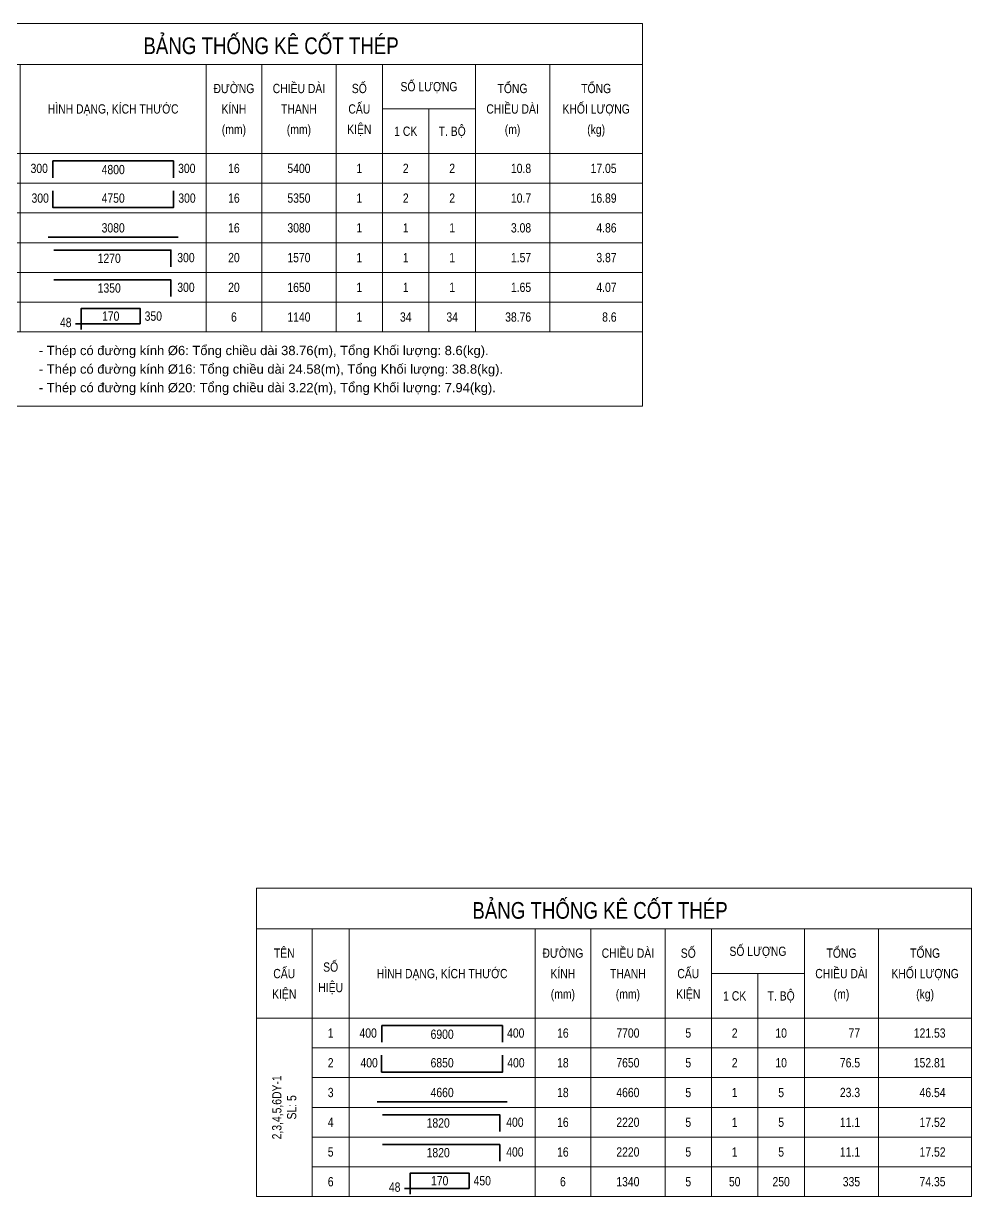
# Model space of a CAD drawing. Extents: x -165145 to 691808, y -202842 to 311040.
# Drawn here: x 222615 to 235374, y -93106 to -77322 of the extents above; entities that cross this region are included whole.
import ezdxf
from ezdxf.enums import TextEntityAlignment as Align

# ---------------------------------------------------------------- set-up
doc = ezdxf.new("R2010")
doc.units = 0
doc.header["$LTSCALE"] = 10
doc.header["$MEASUREMENT"] = 0
doc.layers.get('0').update_dxf_attribs({"linetype": 'CONTINUOUS'})
for name, color, linetype, lineweight in [('DCE_BaoBeTong', 4, 'CONTINUOUS', 18), ('Dce_text', 7, 'CONTINUOUS', 13), ('DCE_ThepChu', 1, 'CONTINUOUS', 35), ('GE_KC_NETTHAY', 2, 'CONTINUOUS', 20)]:
    doc.layers.add(name, color=color, linetype=linetype, lineweight=lineweight)
doc.styles.add('Dce_Text', font='arial.ttf', dxfattribs={"width": 0.8})
doc.styles.add('Dce_Text2', font='arial.ttf', dxfattribs={"width": 0.8})

# ---------------------------------------------------------------- blocks, each defined once
blk = doc.blocks.new('TKTitle')
at = {"layer": 'DCE_BaoBeTong'}
for p, q in [((15, -11), (15, -35)), ((25, -11), (25, -35)), ((75, -11), (75, -35)), ((90, -11), (90, -35)), ((110, -11), (110, -35)), ((122.5, -11), (122.5, -35)), ((147.5, -11), (147.5, -35)), ((167.5, -11), (167.5, -35)), ((122.5, -23), (147.5, -23)), ((135, -23), (135, -35))]:
    blk.add_line(p, q, dxfattribs=at)
for points in [[(0, 0), (0, -11), (0, -35), (15, -35), (25, -35), (75, -35), (90, -35), (122.5, -35), (135, -35), (147.5, -35), (167.5, -35), (192.5, -35), (192.5, -11), (192.5, 0), (0, 0)], [(0, -11), (15, -11), (25, -11), (75, -11), (90, -11), (122.5, -11), (147.5, -11), (167.5, -11), (192.5, -11)]]:
    blk.add_lwpolyline(points, dxfattribs=at)
at = {"style": 'Dce_Text', "width": 0.8}
for s, height, p in [('BẢNG THỐNG KÊ CỐT THÉP', 4.5, (92.5, -6)), ('TÊN', 2.5, (7.5, -17.5)), ('ĐƯỜNG', 2.5, (82.5, -17.5)), ('CHIỀU DÀI', 2.5, (100, -17.5)), ('SỐ', 2.5, (116.25, -17.5)), ('SỐ LƯỢNG', 2.5, (135, -17)), ('TỔNG', 2.5, (157.5, -17.5)), ('TỔNG', 2.5, (180, -17.5)), ('CẤU', 2.5, (7.5, -23)), ('SỐ', 2.5, (20, -21.25)), ('HÌNH DẠNG, KÍCH THƯỚC', 2.5, (50, -23)), ('KÍNH', 2.5, (82.5, -23)), ('THANH', 2.5, (100, -23)), ('CẤU', 2.5, (116.25, -23)), ('CHIỀU DÀI', 2.5, (157.5, -23)), ('KHỐI LƯỢNG', 2.5, (180, -23)), ('HIỆU', 2.5, (20, -26.75)), ('KIỆN', 2.5, (7.5, -28.5)), ('(mm)', 2.5, (82.5, -28.5)), ('(mm)', 2.5, (100, -28.5)), ('KIỆN', 2.5, (116.25, -28.5)), ('1 CK', 2.5, (128.75, -29)), ('T. BỘ', 2.5, (141.25, -29)), ('(m)', 2.5, (157.5, -28.5)), ('(kg)', 2.5, (180, -28.5))]:
    blk.add_text(s, height=height, dxfattribs=at).set_placement(p, align=Align.MIDDLE_CENTER)
blk = doc.blocks.new('TK4')
at = {"layer": 'DCE_BaoBeTong'}
for p, q in [((0, -8), (0, 0)), ((25, -8), (25, 0)), ((75, -8), (75, 0)), ((90, -8), (90, 0)), ((110, -8), (110, 0)), ((122.5, -8), (122.5, 0)), ((135, -8), (135, 0)), ((147.5, -8), (147.5, 0)), ((167.5, -8), (167.5, 0))]:
    blk.add_line(p, q, dxfattribs=at)
for points in [[(15, -8), (25, -8), (75, -8), (90, -8), (122.5, -8), (135, -8), (147.5, -8), (167.5, -8), (192.5, -8), (192.5, 0)], [(15, 0), (15, -8)]]:
    blk.add_lwpolyline(points, dxfattribs=at)
at = {"layer": 'DCE_ThepChu'}
blk.add_lwpolyline([(33.78, -6.5), (33.78, -2), (66.22, -2), (66.22, -6.5)], dxfattribs=at)
at = {"layer": 'Dce_text', "color": 2, "style": 'Dce_Text', "width": 0.8, "flags": 4}
for tag, p in [('SH', (20, -4)), ('L2', (50, -4.32)), ('DK', (82.5, -4)), ('sumL', (100, -4)), ('SKC', (116.25, -4)), ('SL', (128.75, -4))]:
    blk.add_attdef(tag, text='', height=2.5, dxfattribs=at).set_placement(p, align=Align.MIDDLE_CENTER)
for tag, p in [('L1', (32.43, -4)), ('Lall', (162.5, -4)), ('KL', (185.5, -4))]:
    blk.add_attdef(tag, text='', height=2.5, dxfattribs=at).set_placement(p, align=Align.MIDDLE_RIGHT)
blk.add_attdef('L3', text='', height=2.5, dxfattribs=at).set_placement((67.48, -4), align=Align.MIDDLE_LEFT)
at = {"layer": 'Dce_text', "color": 2, "style": 'Dce_Text', "width": 0.8}
blk.add_attdef('TSL', text='', height=2.5, dxfattribs=at).set_placement((141.25, -4), align=Align.MIDDLE_CENTER)
blk = doc.blocks.new('TK7')
at = {"layer": 'DCE_BaoBeTong'}
for p, q in [((0, -8), (0, 0)), ((25, -8), (25, 0)), ((75, -8), (75, 0)), ((90, -8), (90, 0)), ((110, -8), (110, 0)), ((122.5, -8), (122.5, 0)), ((135, -8), (135, 0)), ((147.5, -8), (147.5, 0)), ((167.5, -8), (167.5, 0))]:
    blk.add_line(p, q, dxfattribs=at)
for points in [[(15, -8), (25, -8), (75, -8), (90, -8), (122.5, -8), (135, -8), (147.5, -8), (167.5, -8), (192.5, -8), (192.5, 0)], [(15, 0), (15, -8)]]:
    blk.add_lwpolyline(points, dxfattribs=at)
at = {"layer": 'DCE_ThepChu'}
blk.add_lwpolyline([(33.72, -2), (33.72, -6.5), (66.28, -6.5), (66.28, -2)], dxfattribs=at)
at = {"layer": 'Dce_text', "color": 2, "style": 'Dce_Text', "width": 0.8, "flags": 4}
for tag, p in [('SH', (20, -4)), ('L2', (50, -4)), ('DK', (82.5, -4)), ('sumL', (100, -4)), ('SKC', (116.25, -4)), ('SL', (128.75, -4))]:
    blk.add_attdef(tag, text='', height=2.5, dxfattribs=at).set_placement(p, align=Align.MIDDLE_CENTER)
for tag, p in [('L1', (32.68, -4)), ('Lall', (162.5, -4)), ('KL', (185.5, -4))]:
    blk.add_attdef(tag, text='', height=2.5, dxfattribs=at).set_placement(p, align=Align.MIDDLE_RIGHT)
blk.add_attdef('L3', text='', height=2.5, dxfattribs=at).set_placement((67.53, -4), align=Align.MIDDLE_LEFT)
at = {"layer": 'Dce_text', "color": 2, "style": 'Dce_Text', "width": 0.8}
blk.add_attdef('TSL', text='', height=2.5, dxfattribs=at).set_placement((141.25, -4), align=Align.MIDDLE_CENTER)
blk = doc.blocks.new('TK1')
at = {"layer": 'DCE_BaoBeTong'}
for p, q in [((0, -8), (0, 0)), ((25, -8), (25, 0)), ((75, -8), (75, 0)), ((90, -8), (90, 0)), ((110, -8), (110, 0)), ((122.5, -8), (122.5, 0)), ((135, -8), (135, 0)), ((147.5, -8), (147.5, 0)), ((167.5, -8), (167.5, 0))]:
    blk.add_line(p, q, dxfattribs=at)
for points in [[(15, -8), (25, -8), (75, -8), (90, -8), (122.5, -8), (135, -8), (147.5, -8), (167.5, -8), (192.5, -8), (192.5, 0)], [(15, 0), (15, -8)]]:
    blk.add_lwpolyline(points, dxfattribs=at)
at = {"layer": 'DCE_ThepChu'}
blk.add_lwpolyline([(32.5, -6.5), (67.5, -6.5)], dxfattribs=at)
at = {"layer": 'Dce_text', "color": 2, "style": 'Dce_Text', "width": 0.8, "flags": 4}
for tag, p in [('SH', (20, -4)), ('L', (50, -4)), ('DK', (82.5, -4)), ('sumL', (100, -4)), ('SKC', (116.25, -4)), ('SL', (128.75, -4))]:
    blk.add_attdef(tag, text='', height=2.5, dxfattribs=at).set_placement(p, align=Align.MIDDLE_CENTER)
at = {"layer": 'Dce_text', "color": 2, "style": 'Dce_Text', "width": 0.8}
blk.add_attdef('TSL', text='', height=2.5, dxfattribs=at).set_placement((141.25, -4), align=Align.MIDDLE_CENTER)
at = {"layer": 'Dce_text', "color": 2, "style": 'Dce_Text', "width": 0.8, "flags": 4}
for tag, p in [('Lall', (162.5, -4)), ('KL', (185.5, -4))]:
    blk.add_attdef(tag, text='', height=2.5, dxfattribs=at).set_placement(p, align=Align.MIDDLE_RIGHT)
blk = doc.blocks.new('TK3')
at = {"layer": 'DCE_BaoBeTong'}
for p, q in [((0, -8), (0, 0)), ((25, -8), (25, 0)), ((75, -8), (75, 0)), ((90, -8), (90, 0)), ((110, -8), (110, 0)), ((122.5, -8), (122.5, 0)), ((135, -8), (135, 0)), ((147.5, -8), (147.5, 0)), ((167.5, -8), (167.5, 0))]:
    blk.add_line(p, q, dxfattribs=at)
for points in [[(15, -8), (25, -8), (75, -8), (90, -8), (122.5, -8), (135, -8), (147.5, -8), (167.5, -8), (192.5, -8), (192.5, 0)], [(15, 0), (15, -8)]]:
    blk.add_lwpolyline(points, dxfattribs=at)
at = {"layer": 'DCE_ThepChu'}
blk.add_lwpolyline([(65.52, -6.5), (65.52, -2), (33.99, -2)], dxfattribs=at)
at = {"layer": 'DCE_BaoBeTong', "color": 2, "style": 'Dce_Text', "width": 0.8}
blk.add_attdef('TSL', text='', height=2.5, dxfattribs=at).set_placement((141.25, -4), align=Align.MIDDLE_CENTER)
at = {"layer": 'Dce_text', "color": 2, "style": 'Dce_Text', "width": 0.8, "flags": 4}
for tag, p in [('SH', (20, -4)), ('L1', (48.94, -4.19)), ('DK', (82.5, -4)), ('sumL', (100, -4)), ('SKC', (116.25, -4)), ('SL', (128.75, -4))]:
    blk.add_attdef(tag, text='', height=2.5, dxfattribs=at).set_placement(p, align=Align.MIDDLE_CENTER)
blk.add_attdef('L2', text='', height=2.5, dxfattribs=at).set_placement((67.26, -4), align=Align.MIDDLE_LEFT)
for tag, p in [('Lall', (162.5, -4)), ('KL', (185.5, -4))]:
    blk.add_attdef(tag, text='', height=2.5, dxfattribs=at).set_placement(p, align=Align.MIDDLE_RIGHT)
blk = doc.blocks.new('TK9')
at = {"layer": 'DCE_BaoBeTong'}
for p, q in [((0, -8), (0, 0)), ((25, -8), (25, 0)), ((75, -8), (75, 0)), ((90, -8), (90, 0)), ((110, -8), (110, 0)), ((122.5, -8), (122.5, 0)), ((135, -8), (135, 0)), ((147.5, -8), (147.5, 0)), ((167.5, -8), (167.5, 0))]:
    blk.add_line(p, q, dxfattribs=at)
for points in [[(15, -8), (25, -8), (75, -8), (90, -8), (122.5, -8), (135, -8), (147.5, -8), (167.5, -8), (192.5, -8), (192.5, 0)], [(15, 0), (15, -8)]]:
    blk.add_lwpolyline(points, dxfattribs=at)
at = {"layer": 'DCE_ThepChu'}
blk.add_lwpolyline([(41.42, -7.37), (41.42, -1.7), (57.26, -1.7), (57.26, -5.81), (39.86, -5.81)], dxfattribs=at)
at = {"layer": 'Dce_text', "color": 2, "style": 'Dce_Text', "width": 0.8, "flags": 4}
for tag, p in [('SH', (20, -4)), ('DK', (82.5, -4)), ('sumL', (100, -4)), ('SKC', (116.25, -4)), ('SL', (128.75, -4))]:
    blk.add_attdef(tag, text='', height=2.5, dxfattribs=at).set_placement(p, align=Align.MIDDLE_CENTER)
at = {"layer": 'Dce_text', "color": 2, "style": 'Dce_Text', "width": 0.8}
for tag, p in [('L1', (49.34, -3.76)), ('TSL', (141.25, -4))]:
    blk.add_attdef(tag, text='', height=2.5, dxfattribs=at).set_placement(p, align=Align.MIDDLE_CENTER)
blk.add_attdef('L2', text='', height=2.5, dxfattribs=at).set_placement((58.47, -3.76), align=Align.MIDDLE_LEFT)
at = {"layer": 'Dce_text', "color": 2, "style": 'Dce_Text', "width": 0.8, "flags": 4}
for tag, p in [('Lall', (162.5, -4)), ('KL', (185.5, -4))]:
    blk.add_attdef(tag, text='', height=2.5, dxfattribs=at).set_placement(p, align=Align.MIDDLE_RIGHT)
at = {"layer": 'Dce_text', "color": 2, "style": 'Dce_Text', "width": 0.8}
blk.add_attdef('M', text='', height=2.5, dxfattribs=at).set_placement((38.78, -5.47), align=Align.MIDDLE_RIGHT)
blk = doc.blocks.new('TenCauKien')
at = {"layer": 'Dce_text', "style": 'Dce_Text', "width": 0.8}
for tag, p in [('TENCAUKIEN', (-2, 0)), ('SOCAUKIEN', (2, 0))]:
    blk.add_attdef(tag, text='', height=2.5, rotation=90, dxfattribs=at).set_placement(p, align=Align.MIDDLE_CENTER)

msp = doc.modelspace()

# ---------------------------------------------------------------- linework, layer by layer
at = {"layer": 'DCE_BaoBeTong'}
for p in [(230947.2093, -81471.68954), (221322.2093, -82471.68954)]:
    msp.add_line(p, (230947.2093, -82471.68954), dxfattribs=at)
msp.add_lwpolyline([(225749.43844, -93105.90356), (226499.43844, -93105.90356)], dxfattribs=at)

# ---------------------------------------------------------------- block references
at = {"layer": 'GE_KC_NETTHAY', "xscale": 50, "yscale": 50, "zscale": 50}
for p in [(221322.2093, -77321.68954), (225749.43844, -88955.90356)]:
    msp.add_blockref('TKTitle', p, dxfattribs=at)
at = {"layer": 'GE_KC_NETTHAY'}
ref = msp.add_blockref('TK4', (221322.2093, -79071.68954), dxfattribs=dict(at, xscale=50, yscale=50, zscale=50))
ref.add_attrib('SH', '1', dxfattribs={"layer": 'Dce_text', "color": 2, "height": 125, "style": 'Dce_Text', "width": 0.8}).set_placement((222322.2093, -79271.68954), align=Align.MIDDLE_CENTER)
ref.add_attrib('L2', '4800', dxfattribs={"layer": 'Dce_text', "color": 2, "height": 125, "style": 'Dce_Text', "width": 0.8}).set_placement((223822.2093, -79287.65133), align=Align.MIDDLE_CENTER)
ref.add_attrib('L1', '300', dxfattribs={"layer": 'Dce_text', "color": 2, "height": 125, "style": 'Dce_Text', "width": 0.8}).set_placement((222943.4746, -79271.68954), align=Align.MIDDLE_RIGHT)
ref.add_attrib('L3', '300', dxfattribs={"layer": 'Dce_text', "color": 2, "height": 125, "style": 'Dce_Text', "width": 0.8}).set_placement((224696.44827, -79271.68954), align=Align.MIDDLE_LEFT)
ref.add_attrib('DK', '16', dxfattribs={"layer": 'Dce_text', "color": 2, "height": 125, "style": 'Dce_Text', "width": 0.8}).set_placement((225447.2093, -79271.68954), align=Align.MIDDLE_CENTER)
ref.add_attrib('sumL', '5400', dxfattribs={"layer": 'Dce_text', "color": 2, "height": 125, "style": 'Dce_Text', "width": 0.8}).set_placement((226322.2093, -79271.68954), align=Align.MIDDLE_CENTER)
ref.add_attrib('SL', '2', dxfattribs={"layer": 'Dce_text', "color": 2, "height": 125, "style": 'Dce_Text', "width": 0.8}).set_placement((227759.7093, -79271.68954), align=Align.MIDDLE_CENTER)
ref.add_attrib('SKC', '1', dxfattribs={"layer": 'Dce_text', "color": 2, "height": 125, "style": 'Dce_Text', "width": 0.8}).set_placement((227134.7093, -79271.68954), align=Align.MIDDLE_CENTER)
ref.add_attrib('Lall', '10.8', dxfattribs={"layer": 'Dce_text', "color": 2, "height": 125, "style": 'Dce_Text', "width": 0.8}).set_placement((229447.2093, -79271.68954), align=Align.MIDDLE_RIGHT)
ref.add_attrib('KL', '17.05', dxfattribs={"layer": 'Dce_text', "color": 2, "height": 125, "style": 'Dce_Text', "width": 0.8}).set_placement((230597.2093, -79271.68954), align=Align.MIDDLE_RIGHT)
ref.add_attrib('TSL', '2', dxfattribs={"layer": 'Dce_text', "color": 2, "height": 125, "style": 'Dce_Text', "width": 0.8}).set_placement((228384.7093, -79271.68954), align=Align.MIDDLE_CENTER)
ref = msp.add_blockref('TK7', (221322.2093, -79471.68954), dxfattribs=dict(at, xscale=50, yscale=50, zscale=50))
ref.add_attrib('SH', '2', dxfattribs={"layer": 'Dce_text', "color": 2, "height": 125, "style": 'Dce_Text', "width": 0.8}).set_placement((222322.2093, -79671.68954), align=Align.MIDDLE_CENTER)
ref.add_attrib('L2', '4750', dxfattribs={"layer": 'Dce_text', "color": 2, "height": 125, "style": 'Dce_Text', "width": 0.8}).set_placement((223822.2093, -79671.68954), align=Align.MIDDLE_CENTER)
ref.add_attrib('L1', '300', dxfattribs={"layer": 'Dce_text', "color": 2, "height": 125, "style": 'Dce_Text', "width": 0.8}).set_placement((222956.42171, -79671.68954), align=Align.MIDDLE_RIGHT)
ref.add_attrib('L3', '300', dxfattribs={"layer": 'Dce_text', "color": 2, "height": 125, "style": 'Dce_Text', "width": 0.8}).set_placement((224698.87981, -79671.68954), align=Align.MIDDLE_LEFT)
ref.add_attrib('DK', '16', dxfattribs={"layer": 'Dce_text', "color": 2, "height": 125, "style": 'Dce_Text', "width": 0.8}).set_placement((225447.2093, -79671.68954), align=Align.MIDDLE_CENTER)
ref.add_attrib('sumL', '5350', dxfattribs={"layer": 'Dce_text', "color": 2, "height": 125, "style": 'Dce_Text', "width": 0.8}).set_placement((226322.2093, -79671.68954), align=Align.MIDDLE_CENTER)
ref.add_attrib('SL', '2', dxfattribs={"layer": 'Dce_text', "color": 2, "height": 125, "style": 'Dce_Text', "width": 0.8}).set_placement((227759.7093, -79671.68954), align=Align.MIDDLE_CENTER)
ref.add_attrib('SKC', '1', dxfattribs={"layer": 'Dce_text', "color": 2, "height": 125, "style": 'Dce_Text', "width": 0.8}).set_placement((227134.7093, -79671.68954), align=Align.MIDDLE_CENTER)
ref.add_attrib('Lall', '10.7', dxfattribs={"layer": 'Dce_text', "color": 2, "height": 125, "style": 'Dce_Text', "width": 0.8}).set_placement((229447.2093, -79671.68954), align=Align.MIDDLE_RIGHT)
ref.add_attrib('KL', '16.89', dxfattribs={"layer": 'Dce_text', "color": 2, "height": 125, "style": 'Dce_Text', "width": 0.8}).set_placement((230597.2093, -79671.68954), align=Align.MIDDLE_RIGHT)
ref.add_attrib('TSL', '2', dxfattribs={"layer": 'Dce_text', "color": 2, "height": 125, "style": 'Dce_Text', "width": 0.8}).set_placement((228384.7093, -79671.68954), align=Align.MIDDLE_CENTER)
ref = msp.add_blockref('TK1', (221322.2093, -79871.68954), dxfattribs=dict(at, xscale=50, yscale=50, zscale=50))
ref.add_attrib('KL', '4.86', dxfattribs={"layer": 'Dce_text', "color": 2, "height": 125, "style": 'Dce_Text', "width": 0.8}).set_placement((230597.2093, -80071.68954), align=Align.MIDDLE_RIGHT)
ref.add_attrib('Lall', '3.08', dxfattribs={"layer": 'Dce_text', "color": 2, "height": 125, "style": 'Dce_Text', "width": 0.8}).set_placement((229447.2093, -80071.68954), align=Align.MIDDLE_RIGHT)
ref.add_attrib('SKC', '1', dxfattribs={"layer": 'Dce_text', "color": 2, "height": 125, "style": 'Dce_Text', "width": 0.8}).set_placement((227134.7093, -80071.68954), align=Align.MIDDLE_CENTER)
ref.add_attrib('SL', '1', dxfattribs={"layer": 'Dce_text', "color": 2, "height": 125, "style": 'Dce_Text', "width": 0.8}).set_placement((227759.7093, -80071.68954), align=Align.MIDDLE_CENTER)
ref.add_attrib('sumL', '3080', dxfattribs={"layer": 'Dce_text', "color": 2, "height": 125, "style": 'Dce_Text', "width": 0.8}).set_placement((226322.2093, -80071.68954), align=Align.MIDDLE_CENTER)
ref.add_attrib('DK', '16', dxfattribs={"layer": 'Dce_text', "color": 2, "height": 125, "style": 'Dce_Text', "width": 0.8}).set_placement((225447.2093, -80071.68954), align=Align.MIDDLE_CENTER)
ref.add_attrib('L', '3080', dxfattribs={"layer": 'Dce_text', "color": 2, "height": 125, "style": 'Dce_Text', "width": 0.8}).set_placement((223822.2093, -80071.68954), align=Align.MIDDLE_CENTER)
ref.add_attrib('SH', '3', dxfattribs={"layer": 'Dce_text', "color": 2, "height": 125, "style": 'Dce_Text', "width": 0.8}).set_placement((222322.2093, -80071.68954), align=Align.MIDDLE_CENTER)
ref.add_attrib('TSL', '1', dxfattribs={"layer": 'Dce_text', "color": 2, "height": 125, "style": 'Dce_Text', "width": 0.8}).set_placement((228384.7093, -80071.68954), align=Align.MIDDLE_CENTER)
ref = msp.add_blockref('TK3', (221322.2093, -80271.68954), dxfattribs=dict(at, xscale=50, yscale=50, zscale=50))
ref.add_attrib('SH', '4', dxfattribs={"layer": 'Dce_text', "color": 2, "height": 125, "style": 'Dce_Text', "width": 0.8}).set_placement((222322.2093, -80471.68954), align=Align.MIDDLE_CENTER)
ref.add_attrib('L1', '1270', dxfattribs={"layer": 'Dce_text', "color": 2, "height": 125, "style": 'Dce_Text', "width": 0.8}).set_placement((223769.0741, -80481.29518), align=Align.MIDDLE_CENTER)
ref.add_attrib('L2', '300', dxfattribs={"layer": 'Dce_text', "color": 2, "height": 125, "style": 'Dce_Text', "width": 0.8}).set_placement((224685.09446, -80471.68954), align=Align.MIDDLE_LEFT)
ref.add_attrib('DK', '20', dxfattribs={"layer": 'Dce_text', "color": 2, "height": 125, "style": 'Dce_Text', "width": 0.8}).set_placement((225447.2093, -80471.68954), align=Align.MIDDLE_CENTER)
ref.add_attrib('sumL', '1570', dxfattribs={"layer": 'Dce_text', "color": 2, "height": 125, "style": 'Dce_Text', "width": 0.8}).set_placement((226322.2093, -80471.68954), align=Align.MIDDLE_CENTER)
ref.add_attrib('SL', '1', dxfattribs={"layer": 'Dce_text', "color": 2, "height": 125, "style": 'Dce_Text', "width": 0.8}).set_placement((227759.7093, -80471.68954), align=Align.MIDDLE_CENTER)
ref.add_attrib('SKC', '1', dxfattribs={"layer": 'Dce_text', "color": 2, "height": 125, "style": 'Dce_Text', "width": 0.8}).set_placement((227134.7093, -80471.68954), align=Align.MIDDLE_CENTER)
ref.add_attrib('Lall', '1.57', dxfattribs={"layer": 'Dce_text', "color": 2, "height": 125, "style": 'Dce_Text', "width": 0.8}).set_placement((229447.2093, -80471.68954), align=Align.MIDDLE_RIGHT)
ref.add_attrib('KL', '3.87', dxfattribs={"layer": 'Dce_text', "color": 2, "height": 125, "style": 'Dce_Text', "width": 0.8}).set_placement((230597.2093, -80471.68954), align=Align.MIDDLE_RIGHT)
ref.add_attrib('TSL', '1', dxfattribs={"layer": 'DCE_BaoBeTong', "color": 2, "height": 125, "style": 'Dce_Text', "width": 0.8}).set_placement((228384.7093, -80471.68954), align=Align.MIDDLE_CENTER)
ref = msp.add_blockref('TK3', (221322.2093, -80671.68954), dxfattribs=dict(at, xscale=50, yscale=50, zscale=50))
ref.add_attrib('SH', '5', dxfattribs={"layer": 'Dce_text', "color": 2, "height": 125, "style": 'Dce_Text', "width": 0.8}).set_placement((222322.2093, -80871.68954), align=Align.MIDDLE_CENTER)
ref.add_attrib('L1', '1350', dxfattribs={"layer": 'Dce_text', "color": 2, "height": 125, "style": 'Dce_Text', "width": 0.8}).set_placement((223769.0741, -80881.29518), align=Align.MIDDLE_CENTER)
ref.add_attrib('L2', '300', dxfattribs={"layer": 'Dce_text', "color": 2, "height": 125, "style": 'Dce_Text', "width": 0.8}).set_placement((224685.09446, -80871.68954), align=Align.MIDDLE_LEFT)
ref.add_attrib('DK', '20', dxfattribs={"layer": 'Dce_text', "color": 2, "height": 125, "style": 'Dce_Text', "width": 0.8}).set_placement((225447.2093, -80871.68954), align=Align.MIDDLE_CENTER)
ref.add_attrib('sumL', '1650', dxfattribs={"layer": 'Dce_text', "color": 2, "height": 125, "style": 'Dce_Text', "width": 0.8}).set_placement((226322.2093, -80871.68954), align=Align.MIDDLE_CENTER)
ref.add_attrib('SL', '1', dxfattribs={"layer": 'Dce_text', "color": 2, "height": 125, "style": 'Dce_Text', "width": 0.8}).set_placement((227759.7093, -80871.68954), align=Align.MIDDLE_CENTER)
ref.add_attrib('SKC', '1', dxfattribs={"layer": 'Dce_text', "color": 2, "height": 125, "style": 'Dce_Text', "width": 0.8}).set_placement((227134.7093, -80871.68954), align=Align.MIDDLE_CENTER)
ref.add_attrib('Lall', '1.65', dxfattribs={"layer": 'Dce_text', "color": 2, "height": 125, "style": 'Dce_Text', "width": 0.8}).set_placement((229447.2093, -80871.68954), align=Align.MIDDLE_RIGHT)
ref.add_attrib('KL', '4.07', dxfattribs={"layer": 'Dce_text', "color": 2, "height": 125, "style": 'Dce_Text', "width": 0.8}).set_placement((230597.2093, -80871.68954), align=Align.MIDDLE_RIGHT)
ref.add_attrib('TSL', '1', dxfattribs={"layer": 'DCE_BaoBeTong', "color": 2, "height": 125, "style": 'Dce_Text', "width": 0.8}).set_placement((228384.7093, -80871.68954), align=Align.MIDDLE_CENTER)
ref = msp.add_blockref('TK9', (221322.2093, -81071.68954), dxfattribs=dict(at, xscale=50, yscale=50, zscale=50))
ref.add_attrib('L2', '350', dxfattribs={"layer": 'Dce_text', "color": 2, "height": 125, "style": 'Dce_Text', "width": 0.8}).set_placement((224245.73777, -81259.50747), align=Align.MIDDLE_LEFT)
ref.add_attrib('L1', '170', dxfattribs={"layer": 'Dce_text', "color": 2, "height": 125, "style": 'Dce_Text', "width": 0.8}).set_placement((223789.27142, -81259.50747), align=Align.MIDDLE_CENTER)
ref.add_attrib('M', '48', dxfattribs={"layer": 'Dce_text', "color": 2, "height": 125, "style": 'Dce_Text', "width": 0.8}).set_placement((223261.14831, -81345.06882), align=Align.MIDDLE_RIGHT)
ref.add_attrib('SH', '6', dxfattribs={"layer": 'Dce_text', "color": 2, "height": 125, "style": 'Dce_Text', "width": 0.8}).set_placement((222322.2093, -81271.68954), align=Align.MIDDLE_CENTER)
ref.add_attrib('DK', '6', dxfattribs={"layer": 'Dce_text', "color": 2, "height": 125, "style": 'Dce_Text', "width": 0.8}).set_placement((225447.2093, -81271.68954), align=Align.MIDDLE_CENTER)
ref.add_attrib('sumL', '1140', dxfattribs={"layer": 'Dce_text', "color": 2, "height": 125, "style": 'Dce_Text', "width": 0.8}).set_placement((226322.2093, -81271.68954), align=Align.MIDDLE_CENTER)
ref.add_attrib('SL', '34', dxfattribs={"layer": 'Dce_text', "color": 2, "height": 125, "style": 'Dce_Text', "width": 0.8}).set_placement((227759.7093, -81271.68954), align=Align.MIDDLE_CENTER)
ref.add_attrib('SKC', '1', dxfattribs={"layer": 'Dce_text', "color": 2, "height": 125, "style": 'Dce_Text', "width": 0.8}).set_placement((227134.7093, -81271.68954), align=Align.MIDDLE_CENTER)
ref.add_attrib('Lall', '38.76', dxfattribs={"layer": 'Dce_text', "color": 2, "height": 125, "style": 'Dce_Text', "width": 0.8}).set_placement((229447.2093, -81271.68954), align=Align.MIDDLE_RIGHT)
ref.add_attrib('KL', '8.6', dxfattribs={"layer": 'Dce_text', "color": 2, "height": 125, "style": 'Dce_Text', "width": 0.8}).set_placement((230597.2093, -81271.68954), align=Align.MIDDLE_RIGHT)
ref.add_attrib('TSL', '34', dxfattribs={"layer": 'Dce_text', "color": 2, "height": 125, "style": 'Dce_Text', "width": 0.8}).set_placement((228384.7093, -81271.68954), align=Align.MIDDLE_CENTER)
ref = msp.add_blockref('TK4', (225749.43844, -90705.90356), dxfattribs=dict(at, xscale=50, yscale=50, zscale=50))
ref.add_attrib('SH', '1', dxfattribs={"layer": 'Dce_text', "color": 2, "height": 125, "style": 'Dce_Text', "width": 0.8}).set_placement((226749.43844, -90905.90356), align=Align.MIDDLE_CENTER)
ref.add_attrib('L2', '6900', dxfattribs={"layer": 'Dce_text', "color": 2, "height": 125, "style": 'Dce_Text', "width": 0.8}).set_placement((228249.43844, -90921.86535), align=Align.MIDDLE_CENTER)
ref.add_attrib('L1', '400', dxfattribs={"layer": 'Dce_text', "color": 2, "height": 125, "style": 'Dce_Text', "width": 0.8}).set_placement((227370.70374, -90905.90356), align=Align.MIDDLE_RIGHT)
ref.add_attrib('L3', '400', dxfattribs={"layer": 'Dce_text', "color": 2, "height": 125, "style": 'Dce_Text', "width": 0.8}).set_placement((229123.67741, -90905.90356), align=Align.MIDDLE_LEFT)
ref.add_attrib('DK', '16', dxfattribs={"layer": 'Dce_text', "color": 2, "height": 125, "style": 'Dce_Text', "width": 0.8}).set_placement((229874.43844, -90905.90356), align=Align.MIDDLE_CENTER)
ref.add_attrib('sumL', '7700', dxfattribs={"layer": 'Dce_text', "color": 2, "height": 125, "style": 'Dce_Text', "width": 0.8}).set_placement((230749.43844, -90905.90356), align=Align.MIDDLE_CENTER)
ref.add_attrib('SL', '2', dxfattribs={"layer": 'Dce_text', "color": 2, "height": 125, "style": 'Dce_Text', "width": 0.8}).set_placement((232186.93844, -90905.90356), align=Align.MIDDLE_CENTER)
ref.add_attrib('SKC', '5', dxfattribs={"layer": 'Dce_text', "color": 2, "height": 125, "style": 'Dce_Text', "width": 0.8}).set_placement((231561.93844, -90905.90356), align=Align.MIDDLE_CENTER)
ref.add_attrib('Lall', '77', dxfattribs={"layer": 'Dce_text', "color": 2, "height": 125, "style": 'Dce_Text', "width": 0.8}).set_placement((233874.43844, -90905.90356), align=Align.MIDDLE_RIGHT)
ref.add_attrib('KL', '121.53', dxfattribs={"layer": 'Dce_text', "color": 2, "height": 125, "style": 'Dce_Text', "width": 0.8}).set_placement((235024.43844, -90905.90356), align=Align.MIDDLE_RIGHT)
ref.add_attrib('TSL', '10', dxfattribs={"layer": 'Dce_text', "color": 2, "height": 125, "style": 'Dce_Text', "width": 0.8}).set_placement((232811.93844, -90905.90356), align=Align.MIDDLE_CENTER)
ref = msp.add_blockref('TK7', (225749.43844, -91105.90356), dxfattribs=dict(at, xscale=50, yscale=50, zscale=50))
ref.add_attrib('SH', '2', dxfattribs={"layer": 'Dce_text', "color": 2, "height": 125, "style": 'Dce_Text', "width": 0.8}).set_placement((226749.43844, -91305.90356), align=Align.MIDDLE_CENTER)
ref.add_attrib('L2', '6850', dxfattribs={"layer": 'Dce_text', "color": 2, "height": 125, "style": 'Dce_Text', "width": 0.8}).set_placement((228249.43844, -91305.90356), align=Align.MIDDLE_CENTER)
ref.add_attrib('L1', '400', dxfattribs={"layer": 'Dce_text', "color": 2, "height": 125, "style": 'Dce_Text', "width": 0.8}).set_placement((227383.65085, -91305.90356), align=Align.MIDDLE_RIGHT)
ref.add_attrib('L3', '400', dxfattribs={"layer": 'Dce_text', "color": 2, "height": 125, "style": 'Dce_Text', "width": 0.8}).set_placement((229126.10895, -91305.90356), align=Align.MIDDLE_LEFT)
ref.add_attrib('DK', '18', dxfattribs={"layer": 'Dce_text', "color": 2, "height": 125, "style": 'Dce_Text', "width": 0.8}).set_placement((229874.43844, -91305.90356), align=Align.MIDDLE_CENTER)
ref.add_attrib('sumL', '7650', dxfattribs={"layer": 'Dce_text', "color": 2, "height": 125, "style": 'Dce_Text', "width": 0.8}).set_placement((230749.43844, -91305.90356), align=Align.MIDDLE_CENTER)
ref.add_attrib('SL', '2', dxfattribs={"layer": 'Dce_text', "color": 2, "height": 125, "style": 'Dce_Text', "width": 0.8}).set_placement((232186.93844, -91305.90356), align=Align.MIDDLE_CENTER)
ref.add_attrib('SKC', '5', dxfattribs={"layer": 'Dce_text', "color": 2, "height": 125, "style": 'Dce_Text', "width": 0.8}).set_placement((231561.93844, -91305.90356), align=Align.MIDDLE_CENTER)
ref.add_attrib('Lall', '76.5', dxfattribs={"layer": 'Dce_text', "color": 2, "height": 125, "style": 'Dce_Text', "width": 0.8}).set_placement((233874.43844, -91305.90356), align=Align.MIDDLE_RIGHT)
ref.add_attrib('KL', '152.81', dxfattribs={"layer": 'Dce_text', "color": 2, "height": 125, "style": 'Dce_Text', "width": 0.8}).set_placement((235024.43844, -91305.90356), align=Align.MIDDLE_RIGHT)
ref.add_attrib('TSL', '10', dxfattribs={"layer": 'Dce_text', "color": 2, "height": 125, "style": 'Dce_Text', "width": 0.8}).set_placement((232811.93844, -91305.90356), align=Align.MIDDLE_CENTER)
ref = msp.add_blockref('TK1', (225749.43844, -91505.90356), dxfattribs=dict(at, xscale=50, yscale=50, zscale=50))
ref.add_attrib('KL', '46.54', dxfattribs={"layer": 'Dce_text', "color": 2, "height": 125, "style": 'Dce_Text', "width": 0.8}).set_placement((235024.43844, -91705.90356), align=Align.MIDDLE_RIGHT)
ref.add_attrib('Lall', '23.3', dxfattribs={"layer": 'Dce_text', "color": 2, "height": 125, "style": 'Dce_Text', "width": 0.8}).set_placement((233874.43844, -91705.90356), align=Align.MIDDLE_RIGHT)
ref.add_attrib('SKC', '5', dxfattribs={"layer": 'Dce_text', "color": 2, "height": 125, "style": 'Dce_Text', "width": 0.8}).set_placement((231561.93844, -91705.90356), align=Align.MIDDLE_CENTER)
ref.add_attrib('SL', '1', dxfattribs={"layer": 'Dce_text', "color": 2, "height": 125, "style": 'Dce_Text', "width": 0.8}).set_placement((232186.93844, -91705.90356), align=Align.MIDDLE_CENTER)
ref.add_attrib('sumL', '4660', dxfattribs={"layer": 'Dce_text', "color": 2, "height": 125, "style": 'Dce_Text', "width": 0.8}).set_placement((230749.43844, -91705.90356), align=Align.MIDDLE_CENTER)
ref.add_attrib('DK', '18', dxfattribs={"layer": 'Dce_text', "color": 2, "height": 125, "style": 'Dce_Text', "width": 0.8}).set_placement((229874.43844, -91705.90356), align=Align.MIDDLE_CENTER)
ref.add_attrib('L', '4660', dxfattribs={"layer": 'Dce_text', "color": 2, "height": 125, "style": 'Dce_Text', "width": 0.8}).set_placement((228249.43844, -91705.90356), align=Align.MIDDLE_CENTER)
ref.add_attrib('SH', '3', dxfattribs={"layer": 'Dce_text', "color": 2, "height": 125, "style": 'Dce_Text', "width": 0.8}).set_placement((226749.43844, -91705.90356), align=Align.MIDDLE_CENTER)
ref.add_attrib('TSL', '5', dxfattribs={"layer": 'Dce_text', "color": 2, "height": 125, "style": 'Dce_Text', "width": 0.8}).set_placement((232811.93844, -91705.90356), align=Align.MIDDLE_CENTER)
at = {"layer": 'GE_KC_NETTHAY', "xscale": 50, "yscale": 50, "zscale": 50}
msp.add_blockref('TenCauKien', (226124.43844, -91905.90356), dxfattribs=at).add_auto_attribs({'SOCAUKIEN': 'SL: 5', 'TENCAUKIEN': '2,3,4,5,6DY-1'})
at = {"layer": 'GE_KC_NETTHAY'}
ref = msp.add_blockref('TK3', (225749.43844, -91905.90356), dxfattribs=dict(at, xscale=50, yscale=50, zscale=50))
ref.add_attrib('SH', '4', dxfattribs={"layer": 'Dce_text', "color": 2, "height": 125, "style": 'Dce_Text', "width": 0.8}).set_placement((226749.43844, -92105.90356), align=Align.MIDDLE_CENTER)
ref.add_attrib('L1', '1820', dxfattribs={"layer": 'Dce_text', "color": 2, "height": 125, "style": 'Dce_Text', "width": 0.8}).set_placement((228196.30324, -92115.5092), align=Align.MIDDLE_CENTER)
ref.add_attrib('L2', '400', dxfattribs={"layer": 'Dce_text', "color": 2, "height": 125, "style": 'Dce_Text', "width": 0.8}).set_placement((229112.32361, -92105.90356), align=Align.MIDDLE_LEFT)
ref.add_attrib('DK', '16', dxfattribs={"layer": 'Dce_text', "color": 2, "height": 125, "style": 'Dce_Text', "width": 0.8}).set_placement((229874.43844, -92105.90356), align=Align.MIDDLE_CENTER)
ref.add_attrib('sumL', '2220', dxfattribs={"layer": 'Dce_text', "color": 2, "height": 125, "style": 'Dce_Text', "width": 0.8}).set_placement((230749.43844, -92105.90356), align=Align.MIDDLE_CENTER)
ref.add_attrib('SL', '1', dxfattribs={"layer": 'Dce_text', "color": 2, "height": 125, "style": 'Dce_Text', "width": 0.8}).set_placement((232186.93844, -92105.90356), align=Align.MIDDLE_CENTER)
ref.add_attrib('SKC', '5', dxfattribs={"layer": 'Dce_text', "color": 2, "height": 125, "style": 'Dce_Text', "width": 0.8}).set_placement((231561.93844, -92105.90356), align=Align.MIDDLE_CENTER)
ref.add_attrib('Lall', '11.1', dxfattribs={"layer": 'Dce_text', "color": 2, "height": 125, "style": 'Dce_Text', "width": 0.8}).set_placement((233874.43844, -92105.90356), align=Align.MIDDLE_RIGHT)
ref.add_attrib('KL', '17.52', dxfattribs={"layer": 'Dce_text', "color": 2, "height": 125, "style": 'Dce_Text', "width": 0.8}).set_placement((235024.43844, -92105.90356), align=Align.MIDDLE_RIGHT)
ref.add_attrib('TSL', '5', dxfattribs={"layer": 'DCE_BaoBeTong', "color": 2, "height": 125, "style": 'Dce_Text', "width": 0.8}).set_placement((232811.93844, -92105.90356), align=Align.MIDDLE_CENTER)
ref = msp.add_blockref('TK3', (225749.43844, -92305.90356), dxfattribs=dict(at, xscale=50, yscale=50, zscale=50))
ref.add_attrib('SH', '5', dxfattribs={"layer": 'Dce_text', "color": 2, "height": 125, "style": 'Dce_Text', "width": 0.8}).set_placement((226749.43844, -92505.90356), align=Align.MIDDLE_CENTER)
ref.add_attrib('L1', '1820', dxfattribs={"layer": 'Dce_text', "color": 2, "height": 125, "style": 'Dce_Text', "width": 0.8}).set_placement((228196.30324, -92515.5092), align=Align.MIDDLE_CENTER)
ref.add_attrib('L2', '400', dxfattribs={"layer": 'Dce_text', "color": 2, "height": 125, "style": 'Dce_Text', "width": 0.8}).set_placement((229112.32361, -92505.90356), align=Align.MIDDLE_LEFT)
ref.add_attrib('DK', '16', dxfattribs={"layer": 'Dce_text', "color": 2, "height": 125, "style": 'Dce_Text', "width": 0.8}).set_placement((229874.43844, -92505.90356), align=Align.MIDDLE_CENTER)
ref.add_attrib('sumL', '2220', dxfattribs={"layer": 'Dce_text', "color": 2, "height": 125, "style": 'Dce_Text', "width": 0.8}).set_placement((230749.43844, -92505.90356), align=Align.MIDDLE_CENTER)
ref.add_attrib('SL', '1', dxfattribs={"layer": 'Dce_text', "color": 2, "height": 125, "style": 'Dce_Text', "width": 0.8}).set_placement((232186.93844, -92505.90356), align=Align.MIDDLE_CENTER)
ref.add_attrib('SKC', '5', dxfattribs={"layer": 'Dce_text', "color": 2, "height": 125, "style": 'Dce_Text', "width": 0.8}).set_placement((231561.93844, -92505.90356), align=Align.MIDDLE_CENTER)
ref.add_attrib('Lall', '11.1', dxfattribs={"layer": 'Dce_text', "color": 2, "height": 125, "style": 'Dce_Text', "width": 0.8}).set_placement((233874.43844, -92505.90356), align=Align.MIDDLE_RIGHT)
ref.add_attrib('KL', '17.52', dxfattribs={"layer": 'Dce_text', "color": 2, "height": 125, "style": 'Dce_Text', "width": 0.8}).set_placement((235024.43844, -92505.90356), align=Align.MIDDLE_RIGHT)
ref.add_attrib('TSL', '5', dxfattribs={"layer": 'DCE_BaoBeTong', "color": 2, "height": 125, "style": 'Dce_Text', "width": 0.8}).set_placement((232811.93844, -92505.90356), align=Align.MIDDLE_CENTER)
ref = msp.add_blockref('TK9', (225749.43844, -92705.90356), dxfattribs=dict(at, xscale=50, yscale=50, zscale=50))
ref.add_attrib('L2', '450', dxfattribs={"layer": 'Dce_text', "color": 2, "height": 125, "style": 'Dce_Text', "width": 0.8}).set_placement((228672.96691, -92893.72149), align=Align.MIDDLE_LEFT)
ref.add_attrib('L1', '170', dxfattribs={"layer": 'Dce_text', "color": 2, "height": 125, "style": 'Dce_Text', "width": 0.8}).set_placement((228216.50056, -92893.72149), align=Align.MIDDLE_CENTER)
ref.add_attrib('M', '48', dxfattribs={"layer": 'Dce_text', "color": 2, "height": 125, "style": 'Dce_Text', "width": 0.8}).set_placement((227688.37745, -92979.28284), align=Align.MIDDLE_RIGHT)
ref.add_attrib('SH', '6', dxfattribs={"layer": 'Dce_text', "color": 2, "height": 125, "style": 'Dce_Text', "width": 0.8}).set_placement((226749.43844, -92905.90356), align=Align.MIDDLE_CENTER)
ref.add_attrib('DK', '6', dxfattribs={"layer": 'Dce_text', "color": 2, "height": 125, "style": 'Dce_Text', "width": 0.8}).set_placement((229874.43844, -92905.90356), align=Align.MIDDLE_CENTER)
ref.add_attrib('sumL', '1340', dxfattribs={"layer": 'Dce_text', "color": 2, "height": 125, "style": 'Dce_Text', "width": 0.8}).set_placement((230749.43844, -92905.90356), align=Align.MIDDLE_CENTER)
ref.add_attrib('SL', '50', dxfattribs={"layer": 'Dce_text', "color": 2, "height": 125, "style": 'Dce_Text', "width": 0.8}).set_placement((232186.93844, -92905.90356), align=Align.MIDDLE_CENTER)
ref.add_attrib('SKC', '5', dxfattribs={"layer": 'Dce_text', "color": 2, "height": 125, "style": 'Dce_Text', "width": 0.8}).set_placement((231561.93844, -92905.90356), align=Align.MIDDLE_CENTER)
ref.add_attrib('Lall', '335', dxfattribs={"layer": 'Dce_text', "color": 2, "height": 125, "style": 'Dce_Text', "width": 0.8}).set_placement((233874.43844, -92905.90356), align=Align.MIDDLE_RIGHT)
ref.add_attrib('KL', '74.35', dxfattribs={"layer": 'Dce_text', "color": 2, "height": 125, "style": 'Dce_Text', "width": 0.8}).set_placement((235024.43844, -92905.90356), align=Align.MIDDLE_RIGHT)
ref.add_attrib('TSL', '250', dxfattribs={"layer": 'Dce_text', "color": 2, "height": 125, "style": 'Dce_Text', "width": 0.8}).set_placement((232811.93844, -92905.90356), align=Align.MIDDLE_CENTER)

# ---------------------------------------------------------------- texts
at = {"layer": 'Dce_text', "style": 'Dce_Text2'}
for s, p in [('- Thép có đường kính Ø6: Tổng chiều dài 38.76(m), Tổng Khối lượng: 8.6(kg).', (222822.2093, -81721.68954)), ('- Thép có đường kính Ø16: Tổng chiều dài 24.58(m), Tổng Khối lượng: 38.8(kg).', (222822.2093, -81971.68954)), ('- Thép có đường kính Ø20: Tổng chiều dài 3.22(m), Tổng Khối lượng: 7.94(kg).', (222822.2093, -82221.68954))]:
    msp.add_text(s, height=125, dxfattribs=at).set_placement(p, align=Align.MIDDLE_LEFT)

doc.saveas('drawing.dxf')
